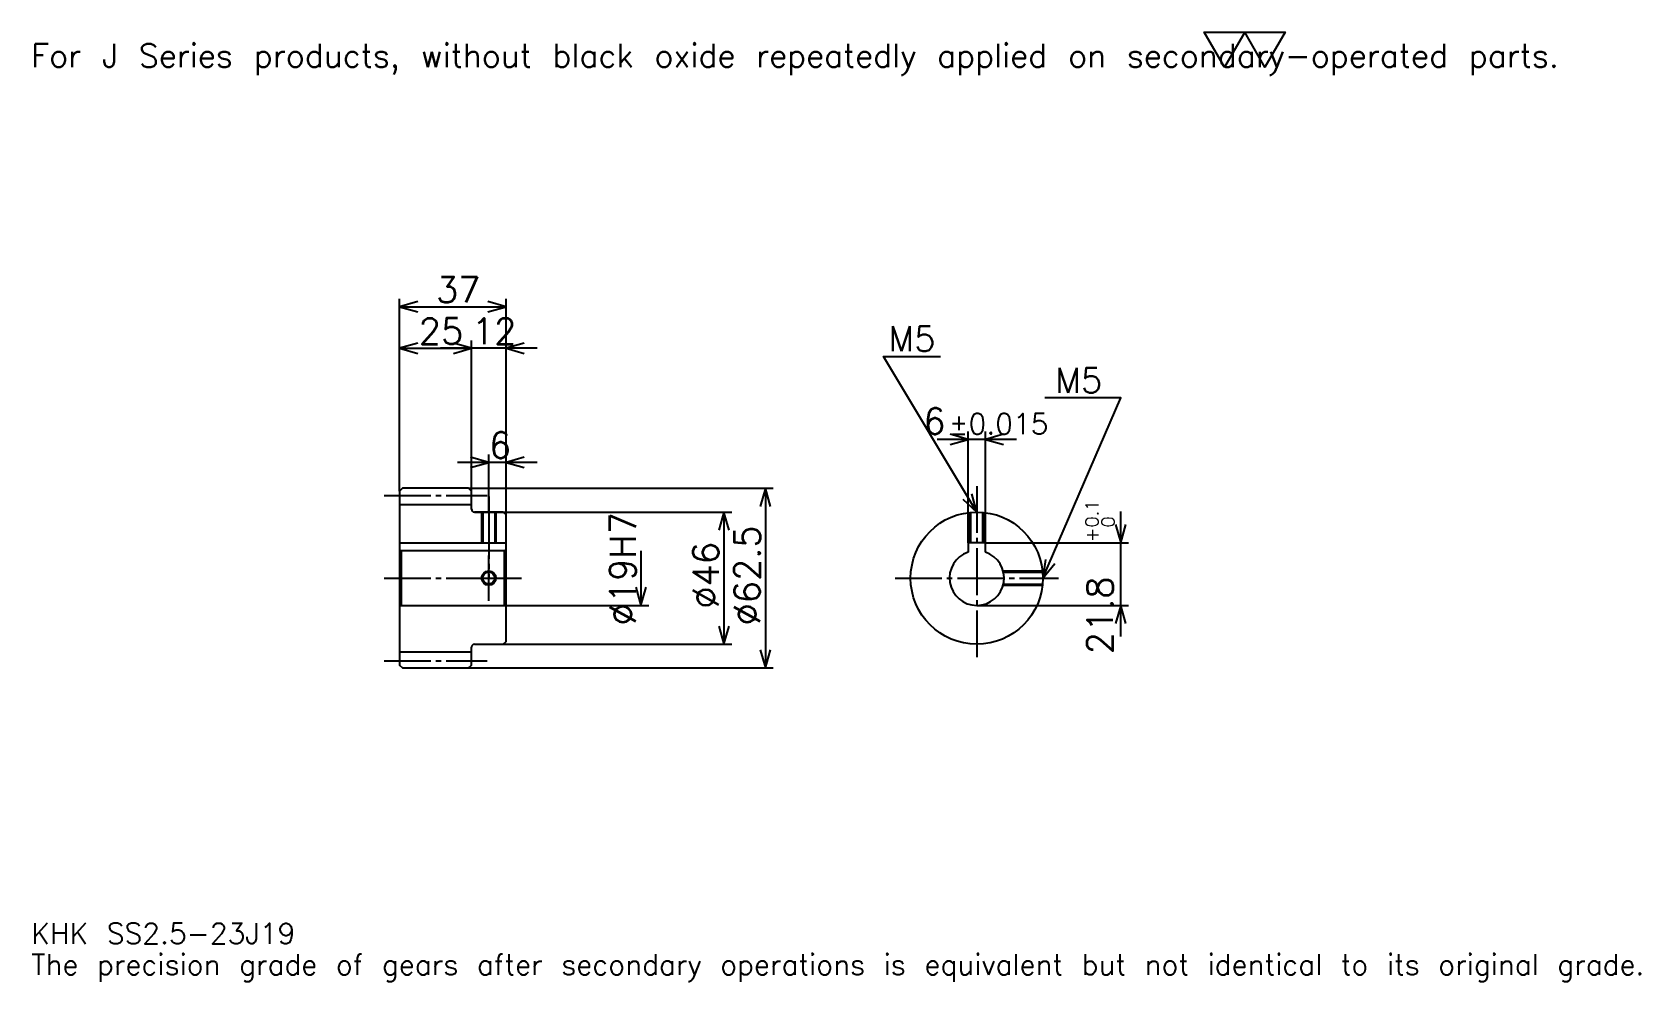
# Model space of a CAD drawing. Extents: x 18 to 578, y 7 to 337.
import ezdxf

# ---------------------------------------------------------------- set-up
doc = ezdxf.new("R2010")
doc.units = 0
doc.linetypes.add('DASHDOT', pattern=[21.652174, 16.23913, -1.804348, 1.804348, -1.804348])
doc.layers.get('0').update_dxf_attribs({"linetype": 'CONTINUOUS'})
doc.layers.add('DASHDOT', color=6, linetype='DASHDOT')
doc.styles.add('KANJI', font='TXT', dxfattribs={"bigfont": 'BIGFONT'})

msp = doc.modelspace()

# ---------------------------------------------------------------- linework, layer by layer
at = {"color": 5}
for p, q in [((146.152161, 178.304352), (146.152161, 244.163055)), ((146.152161, 241.456528), (183.152161, 241.456528)), ((183.152161, 178.304352), (183.152161, 244.163055)), ((171.152161, 178.304352), (171.152161, 229.728271)), ((146.152161, 227.021744), (171.152161, 227.021744)), ((193.978241, 227.021744), (160.32608, 227.021744)), ((343.891296, 159.354355), (343.891296, 198.021744)), ((349.891296, 159.354355), (349.891296, 198.021744)), ((360.717377, 195.315216), (333.065216, 195.315216)), ((193.978241, 187.326096), (166.32608, 187.326096)), ((177.152161, 178.304352), (177.152161, 190.032608)), ((146.152161, 177.304352), (146.152161, 178.304352)), ((170.152161, 178.304352), (183.152161, 178.304352)), ((171.152161, 177.304352), (171.152161, 178.304352)), ((177.152161, 170.054352), (177.152161, 178.304352)), ((177.152161, 170.054352), (177.152161, 178.304352)), ((183.152161, 178.304352), (276.07608, 178.304352)), ((183.152161, 169.054352), (183.152161, 178.304352)), ((273.369568, 178.304352), (273.369568, 115.804352)), ((172.152161, 170.054352), (183.152161, 170.054352)), ((183.152161, 170.054352), (261.641296, 170.054352)), ((258.934753, 170.054352), (258.934753, 124.054352)), ((396.956512, 126.728264), (396.956512, 170.180435)), ((349.891296, 159.354355), (399.663025, 159.354355)), ((230.065201, 156.554352), (230.065201, 137.554352)), ((183.152161, 137.554352), (232.771729, 137.554352)), ((346.891296, 137.554352), (399.663025, 137.554352)), ((172.152161, 124.054352), (183.152161, 124.054352)), ((183.152161, 124.054352), (261.641296, 124.054352)), ((170.152161, 115.804352), (183.152161, 115.804352)), ((183.152161, 115.804352), (276.07608, 115.804352))]:
    msp.add_line(p, q, dxfattribs=at)
at = {"color": 4}
for p, q in [((146.152161, 172.679352), (171.152161, 172.679352)), ((146.152161, 159.354355), (183.152161, 159.354355)), ((182.652161, 156.554352), (183.152161, 157.054352)), ((146.652161, 156.554352), (146.652161, 137.554352)), ((182.652161, 137.554352), (183.152161, 137.054352)), ((146.152161, 121.429352), (171.152161, 121.429352))]:
    msp.add_line(p, q, dxfattribs=at)
at = {"color": 7}
msp.add_lwpolyline([(433.043488, 324.782623), (426.006531, 336.980011), (454.154358, 336.980011), (447.117401, 324.782623), (440.080444, 336.980011), (433.043488, 324.782623)], dxfattribs=at)
at = {"color": 5}
for points in [[(152.467377, 243.260864), (146.152161, 241.456528), (152.467377, 239.652191)], [(176.836945, 239.652191), (183.152161, 241.456528), (176.836945, 243.260864)], [(152.467377, 228.82608), (146.152161, 227.021744), (152.467377, 225.217407)], [(164.836945, 225.217407), (171.152161, 227.021744), (164.836945, 228.82608)], [(164.836945, 225.217407), (171.152161, 227.021744), (164.836945, 228.82608)], [(189.467377, 228.82608), (183.152161, 227.021744), (189.467377, 225.217407)], [(346.891296, 170.054352), (314.413025, 224.184784), (334.260864, 224.184784)], [(369.891296, 147.054352), (396.956512, 209.75), (370.613037, 209.75)], [(337.57608, 193.510864), (343.891296, 195.315216), (337.57608, 197.119568)], [(356.206512, 197.119568), (349.891296, 195.315216), (356.206512, 193.510864)], [(170.836945, 185.521744), (177.152161, 187.326096), (170.836945, 189.130432)], [(189.467377, 189.130432), (183.152161, 187.326096), (189.467377, 185.521744)], [(275.173889, 171.989136), (273.369568, 178.304352), (271.565216, 171.989136)], [(342.09491, 174.541275), (346.891296, 170.054352), (345.189362, 176.397934)], [(260.739105, 163.739136), (258.934753, 170.054352), (257.130432, 163.739136)], [(395.152161, 165.669571), (396.956512, 159.354355), (398.760864, 165.669571)], [(370.737671, 153.56752), (369.891296, 147.054352), (374.050842, 152.137253)], [(228.260864, 143.869568), (230.065201, 137.554352), (231.869537, 143.869568)], [(398.760864, 131.239136), (396.956512, 137.554352), (395.152161, 131.239136)], [(257.130432, 130.369568), (258.934753, 124.054352), (260.739105, 130.369568)], [(271.565216, 122.119568), (273.369568, 115.804352), (275.173889, 122.119568)]]:
    msp.add_lwpolyline(points, dxfattribs=at)
at = {"color": 4}
for points in [[(171.152161, 171.054352), (171.152161, 177.304352), (170.152161, 178.304352), (147.152161, 178.304352), (146.152161, 177.304352), (146.152161, 137.054352)], [(172.152161, 124.054352), (182.152161, 124.054352), (183.152161, 125.054352), (183.152161, 169.054352), (182.152161, 170.054352), (172.152161, 170.054352)], [(174.652161, 170.054352), (174.652161, 159.354355)], [(175.087158, 170.054352), (175.087158, 159.354355)], [(179.217163, 170.054352), (179.217163, 159.354355)], [(179.652161, 170.054352), (179.652161, 159.354355)], [(344.391296, 159.354355), (344.391296, 169.918076)], [(344.826294, 159.354355), (344.826294, 169.961456)], [(348.956299, 159.354355), (348.956299, 169.961456)], [(349.391296, 159.354355), (349.391296, 169.918076)], [(146.152161, 137.054352), (146.652161, 137.554352), (182.652161, 137.554352), (182.652161, 156.554352), (146.652161, 156.554352), (146.152161, 157.054352)], [(349.891296, 156.068237), (349.891296, 159.354355), (343.891296, 159.354355), (343.891296, 156.068237)], [(356.056458, 149.554352), (369.755005, 149.554352)], [(356.164154, 149.119354), (369.798401, 149.119354)], [(356.056458, 144.554352), (369.755005, 144.554352)], [(356.164154, 144.989349), (369.798401, 144.989349)], [(146.152161, 137.054352), (146.152161, 116.804352), (147.152161, 115.804352), (170.152161, 115.804352), (171.152161, 116.804352), (171.152161, 123.054352)]]:
    msp.add_lwpolyline(points, dxfattribs=at)
for centre, radius in [((346.891296, 147.054352), 23), ((177.152161, 147.054352), 2.065)]:
    msp.add_circle(centre, radius, dxfattribs=at)
at = {"color": 7}
msp.add_circle((177.152161, 147.054352), 2.5, dxfattribs=at)
at = {"color": 4}
for centre, radius, start, end in [((172.152161, 171.054352), 1, 180, 270), ((346.891296, 147.054352), 9.5, 108.40848033, 71.59151967), ((172.152161, 123.054352), 1, 90, 180)]:
    msp.add_arc(centre, radius, start, end, dxfattribs=at)
at = {"layer": 'DASHDOT', "color": 7}
for p, q in [((346.891296, 179.076096), (346.891296, 118.641312)), ((140.73912, 175.804352), (176.565201, 175.804352)), ((177.152161, 170.054352), (177.152161, 147.054352)), ((140.73912, 147.054352), (188.565201, 147.054352)), ((318.478241, 147.054352), (375.304321, 147.054352)), ((140.73912, 118.304352), (176.565201, 118.304352))]:
    msp.add_line(p, q, dxfattribs=at)
for points in [[(177.152161, 175.467392), (177.152161, 153.941315)], [(177.152161, 139.141312), (177.152161, 154.967392)], [(169.23912, 147.054352), (185.065201, 147.054352)]]:
    msp.add_lwpolyline(points, dxfattribs=at)

# ---------------------------------------------------------------- texts
at = {"color": 7, "style": 'KANJI'}
for s, height, p in [('For J Series products, without black oxide repeatedly applied on secondary-operated parts.', 8.119565, (18.043478, 324.782623)), ('37', 9.021739, (158.788025, 242.900009)), ('25', 9.021739, (152.788025, 228.465225)), ('12', 9.021739, (171.288025, 228.465225)), ('M5', 8.66087, (316.217377, 225.989136)), ('M5', 8.66087, (374.221741, 211.554352)), ('6', 9.021739, (328.268646, 197.119568)), ('%%p0.015', 7.217391, (337.199036, 197.119568)), ('6', 9.021739, (177.220093, 188.769562)), ('KHK SS2.5-23J19', 7.217391, (18.043478, 19.847826)), ('The precision grade of gears after secondary operations is equivalent but not identical to its original grade.', 7.217391, (18.043478, 9.021739))]:
    msp.add_text(s, height=height, dxfattribs=at).set_placement(p)
for s, height, p in [('%%c19H7', 9.021739, (228.260864, 130.589676)), ('0.1', 4.51087, (389.197815, 164.651978)), ('0', 4.51087, (394.79129, 164.651978)), ('%%c62.5', 9.021739, (271.565216, 130.589676)), ('+', 4.51087, (389.197815, 159.599792)), ('%%c46', 9.021739, (257.130432, 136.453812)), ('21.8', 9.021739, (394.25, 120.55014))]:
    msp.add_text(s, height=height, rotation=90, dxfattribs=at).set_placement(p)

doc.saveas('drawing.dxf')
